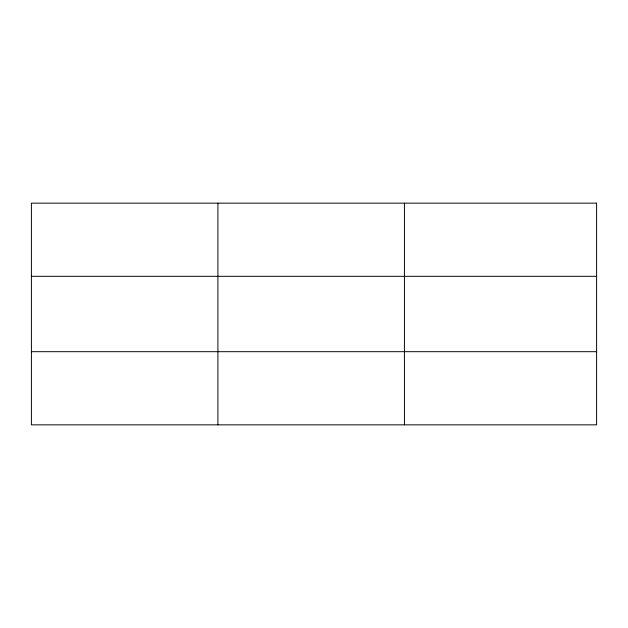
<?xml version="1.0" encoding="UTF-8"?>
<svg xmlns="http://www.w3.org/2000/svg" width="628" height="628" viewBox="0 0 628 628"><rect width="100%" height="100%" fill="white"/><g stroke="black" fill="none" stroke-linecap="round" stroke-linejoin="round"><path stroke-width="0.94" d="M217.916 424.842L217.916 203.158M404.432 424.842L404.432 203.158M31.4 276.312L596.6 276.312M31.4 351.688L596.6 351.688M596.6 203.158L596.6 424.842L31.4 424.842L31.4 203.158L596.6 203.158"/></g></svg>
